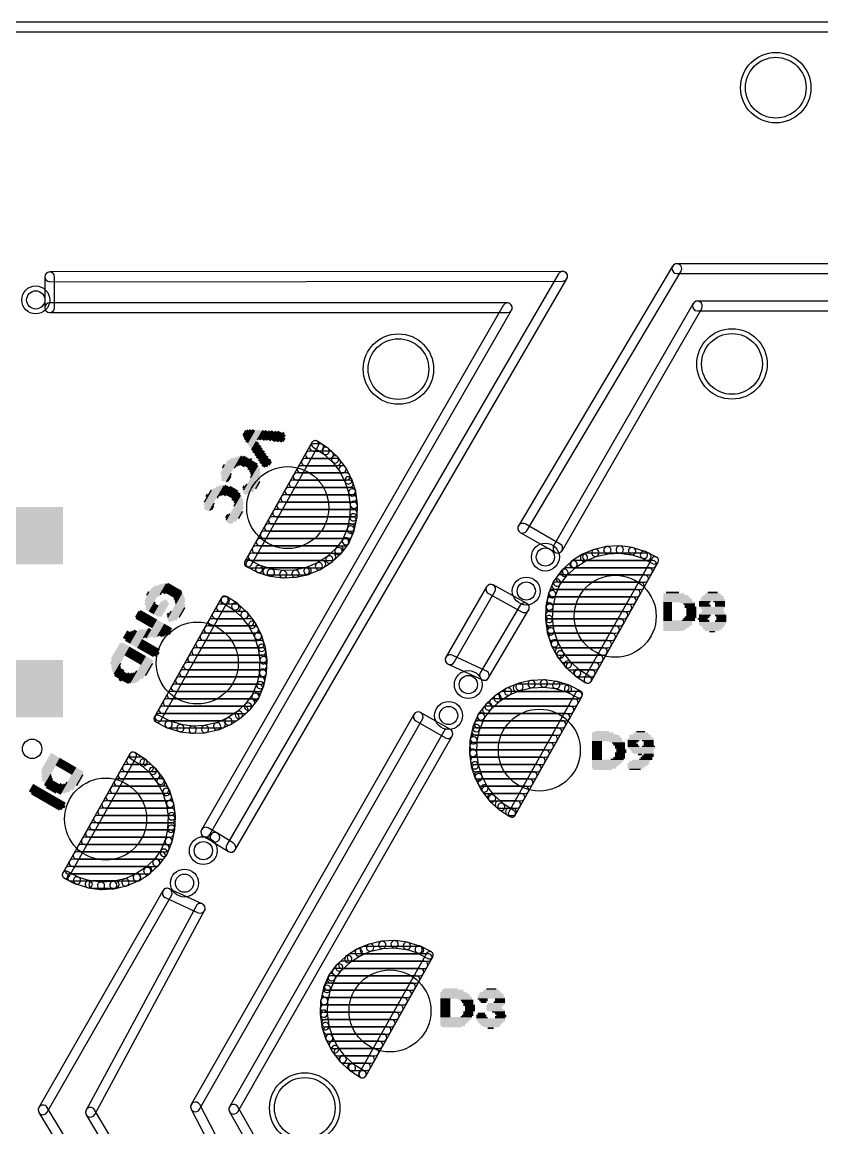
# Model space of a CAD drawing. Extents: x 0.02 to 3.96, y 0.03 to 4.16.
# Drawn here: x 1.054 to 1.713, y 3.25 to 4.16 of the extents above; entities that cross this region are included whole.
import ezdxf

# ---------------------------------------------------------------- set-up
doc = ezdxf.new("R2010")
doc.units = 0
for name, color, linetype in [('17', 82, 'CONTINUOUS'), ('20', 253, 'CONTINUOUS'), ('21', 253, 'CONTINUOUS'), ('29', 253, 'CONTINUOUS')]:
    doc.layers.add(name, color=color, linetype=linetype)

# ---------------------------------------------------------------- blocks, each defined once
blk = doc.blocks.new('RECT')
blk.add_solid([(-0.5, -0.5), (0.5, -0.5), (-0.5, 0.5), (0.5, 0.5)])
blk = doc.blocks.new('ROUNDP')
blk.add_circle((0, 0), 0.5)

msp = doc.modelspace()

# ---------------------------------------------------------------- linework, layer by layer
at = {"layer": '20'}
for points in [[(0.5375, 4.15225), (3.44375, 4.15225, 1), (3.44375, 4.16025), (0.5375, 4.16025, 1)], [(1.469939, 3.741457), (1.596939, 3.955207, 1), (1.590061, 3.959293), (1.463061, 3.745543, 1)], [(1.5935, 3.95325), (1.73575, 3.95325, 1), (1.73575, 3.96125), (1.5935, 3.96125, 1)], [(1.077005, 3.9465), (1.499505, 3.947, 1), (1.499495, 3.955), (1.076995, 3.9545, 1)], [(1.081, 3.925), (1.081, 3.9505, 1), (1.073, 3.9505), (1.073, 3.925, 1)], [(1.496041, 3.95301), (1.222791, 3.48276, 1), (1.229709, 3.47874), (1.502959, 3.94899, 1)], [(1.454, 3.929), (1.077, 3.929, 1), (1.077, 3.921), (1.454, 3.921, 1)], [(1.208967, 3.491255), (1.457467, 3.923005, 1), (1.450533, 3.926995), (1.202033, 3.495245, 1)], [(1.607035, 3.928498), (1.492035, 3.728998, 1), (1.498965, 3.725002), (1.613965, 3.924502, 1)], [(1.6105, 3.9225), (2.375, 3.9225, 1), (2.375, 3.9305), (1.6105, 3.9305, 1)], [(1.497478, 3.730477), (1.468478, 3.746977, 1), (1.464522, 3.740023), (1.493522, 3.723523, 1)], [(1.436786, 3.695251), (1.403286, 3.637251, 1), (1.410214, 3.633249), (1.443714, 3.691249, 1)], [(1.469926, 3.681506), (1.442176, 3.696756, 1), (1.438324, 3.689744), (1.466074, 3.674494, 1)], [(1.438442, 3.620212), (1.471442, 3.675962, 1), (1.464558, 3.680038), (1.431558, 3.624288, 1)], [(1.405078, 3.631616), (1.433328, 3.618616, 1), (1.436672, 3.625884), (1.408422, 3.638884, 1)], [(1.377027, 3.590234), (1.193527, 3.268984, 1), (1.200473, 3.265016), (1.383973, 3.586266, 1)], [(1.406985, 3.577723), (1.382485, 3.591723, 1), (1.378515, 3.584777), (1.403015, 3.570777, 1)], [(1.231974, 3.263017), (1.408474, 3.572267, 1), (1.401526, 3.576233), (1.225026, 3.266983, 1)], [(1.214972, 3.49248), (1.207472, 3.49673, 1), (1.203528, 3.48977), (1.211028, 3.48552, 1)], [(1.228364, 3.484146), (1.215114, 3.492396, 1), (1.210886, 3.485604), (1.224136, 3.477354, 1)], [(1.170279, 3.444988), (1.068029, 3.266488, 1), (1.074971, 3.262512), (1.177221, 3.441012, 1)], [(1.172082, 3.439364), (1.199332, 3.426864, 1), (1.202668, 3.434136), (1.175418, 3.446636, 1)], [(1.114022, 3.260603), (1.204522, 3.428603, 1), (1.197478, 3.432397), (1.106978, 3.264397, 1)], [(1.193448, 3.26516), (1.250948, 3.15416, 1), (1.258052, 3.15784), (1.200552, 3.26884, 1)], [(1.284479, 3.174474), (1.231979, 3.266974, 1), (1.225021, 3.263026), (1.277521, 3.170526, 1)], [(1.068074, 3.262435), (1.173574, 3.087435, 1), (1.180426, 3.091565), (1.074926, 3.266565, 1)], [(1.20794, 3.10604), (1.11394, 3.26454, 1), (1.10706, 3.26046), (1.20106, 3.10196, 1)]]:
    msp.add_lwpolyline(points, format="xyb", close=True, dxfattribs=at)
for centre, radius in [((1.675, 4.10625), 0.025), ((1.0655, 3.9315), 0.0075), ((1.3642, 3.87451), 0.025), ((1.63893, 3.878752), 0.025), ((1.48525, 3.71975), 0.0075), ((1.4695, 3.69175), 0.0075), ((1.42175, 3.61475), 0.0075), ((1.4055, 3.58925), 0.0075), ((1.2035, 3.478), 0.0075), ((1.188, 3.45125), 0.0075), ((1.28706, 3.266093), 0.025)]:
    msp.add_circle(centre, radius, dxfattribs=at)
at = {"layer": '21'}
msp.add_circle((1.06251, 3.56183), 0.008, dxfattribs=at)
at = {"layer": '29'}
for points in [[(1.292938, 3.814134), (1.237703, 3.716063, 1), (1.242931, 3.713119), (1.298166, 3.81119, 1)], [(1.305885, 3.80967), (1.297157, 3.815197, 1), (1.293948, 3.810127), (1.302676, 3.804601, 1)], [(1.290674, 3.801), (1.307722, 3.801, 1), (1.307722, 3.807), (1.290674, 3.807, 1)], [(1.294053, 3.807), (1.299757, 3.807, 1), (1.299757, 3.813), (1.294053, 3.813, 1)], [(1.313937, 3.802395), (1.306301, 3.809353, 1), (1.30226, 3.804918), (1.309895, 3.797961, 1)], [(1.287295, 3.795), (1.313597, 3.795, 1), (1.313597, 3.801), (1.287295, 3.801, 1)], [(1.320603, 3.793833), (1.314291, 3.802011, 1), (1.309541, 3.798345), (1.315853, 3.790167, 1)], [(1.280536, 3.783), (1.321372, 3.783, 1), (1.321372, 3.789), (1.280536, 3.789, 1)], [(1.283915, 3.789), (1.318228, 3.789, 1), (1.318228, 3.795), (1.283915, 3.795, 1)], [(1.32568, 3.784243), (1.320885, 3.793393, 1), (1.315571, 3.790607), (1.320366, 3.781457, 1)], [(1.277156, 3.777), (1.323931, 3.777, 1), (1.323931, 3.783), (1.277156, 3.783, 1)], [(1.329016, 3.773917), (1.325882, 3.78376, 1), (1.320165, 3.78194), (1.323298, 3.772096, 1)], [(1.270398, 3.765), (1.32683, 3.765, 1), (1.32683, 3.771), (1.270398, 3.771, 1)], [(1.273777, 3.771), (1.325841, 3.771, 1), (1.325841, 3.777), (1.273777, 3.777, 1)], [(1.330507, 3.763168), (1.32913, 3.773406, 1), (1.323184, 3.772607), (1.324561, 3.762368, 1)], [(1.267019, 3.759), (1.327502, 3.759, 1), (1.327502, 3.765), (1.267019, 3.765, 1)], [(1.33011, 3.752324), (1.330531, 3.762646, 1), (1.324536, 3.762891), (1.324115, 3.752569, 1)], [(1.26026, 3.747), (1.326577, 3.747, 1), (1.326577, 3.753), (1.26026, 3.753, 1)], [(1.263639, 3.753), (1.327257, 3.753, 1), (1.327257, 3.759), (1.263639, 3.759, 1)], [(1.327835, 3.741714), (1.330043, 3.751805, 1), (1.324182, 3.753088), (1.321974, 3.742996, 1)], [(1.256881, 3.741), (1.325264, 3.741, 1), (1.325264, 3.747), (1.256881, 3.747, 1)], [(1.323753, 3.73166), (1.327679, 3.741215, 1), (1.32213, 3.743495), (1.318203, 3.73394, 1)], [(1.250122, 3.729), (1.320369, 3.729, 1), (1.320369, 3.735), (1.250122, 3.735, 1)], [(1.253501, 3.735), (1.323115, 3.735, 1), (1.323115, 3.741), (1.253501, 3.741, 1)], [(1.317191, 3.722873), (1.323365, 3.730983, 1), (1.318591, 3.734617), (1.312417, 3.726507, 1)], [(1.246743, 3.723), (1.315801, 3.723, 1), (1.315801, 3.729), (1.246743, 3.729, 1)], [(1.309352, 3.715571), (1.31684, 3.722486, 1), (1.312769, 3.726894), (1.305281, 3.719979, 1)], [(1.525251, 3.725938), (1.51585, 3.722001, 1), (1.518167, 3.716467), (1.527568, 3.720403, 1)], [(1.535691, 3.728341), (1.525749, 3.726097, 1), (1.52707, 3.720244), (1.537012, 3.722489, 1)], [(1.54639, 3.728895), (1.536209, 3.728412, 1), (1.536494, 3.722418), (1.546675, 3.722902, 1)], [(1.557022, 3.727583), (1.546912, 3.728875, 1), (1.546152, 3.722923), (1.556262, 3.721632, 1)], [(1.567266, 3.724445), (1.557533, 3.727472, 1), (1.555751, 3.721743), (1.565483, 3.718716, 1)], [(1.576808, 3.719575), (1.567749, 3.724247, 1), (1.565, 3.718914), (1.574058, 3.714243, 1)], [(1.238942, 3.711925), (1.248, 3.707253, 1), (1.25075, 3.712586), (1.241692, 3.717257, 1)], [(1.241463, 3.711), (1.301441, 3.711, 1), (1.301441, 3.717), (1.241463, 3.717, 1)], [(1.243363, 3.717), (1.309726, 3.717, 1), (1.309726, 3.723), (1.243363, 3.723, 1)], [(1.290499, 3.705562), (1.2999, 3.709499, 1), (1.297583, 3.715033), (1.288182, 3.711096, 1)], [(1.300363, 3.709742), (1.308938, 3.715251, 1), (1.305695, 3.720299), (1.29712, 3.71479, 1)], [(1.506398, 3.715929), (1.49891, 3.709014, 1), (1.502981, 3.704606), (1.510469, 3.711521, 1)], [(1.515387, 3.721758), (1.506812, 3.716248, 1), (1.510055, 3.711201), (1.51863, 3.71671, 1)], [(1.508862, 3.711), (1.573795, 3.711, 1), (1.573795, 3.717), (1.508862, 3.717, 1)], [(1.518838, 3.717), (1.569439, 3.717, 1), (1.569439, 3.723), (1.518838, 3.723, 1)], [(1.522811, 3.617366), (1.578047, 3.715437, 1), (1.572819, 3.718381), (1.517584, 3.62031, 1)], [(1.248484, 3.707055), (1.258217, 3.704028, 1), (1.259999, 3.709757), (1.250266, 3.712784, 1)], [(1.255547, 3.705), (1.287882, 3.705, 1), (1.287882, 3.711), (1.255547, 3.711, 1)], [(1.258728, 3.703917), (1.268838, 3.702625, 1), (1.269598, 3.708577), (1.259488, 3.709868, 1)], [(1.26936, 3.702604), (1.279541, 3.703088, 1), (1.279256, 3.709082), (1.269075, 3.708598, 1)], [(1.280059, 3.703159), (1.290001, 3.705403, 1), (1.28868, 3.711256), (1.278738, 3.709011, 1)], [(1.498558, 3.708627), (1.492385, 3.700517, 1), (1.497159, 3.696883), (1.503333, 3.704993, 1)], [(1.502234, 3.705), (1.570415, 3.705, 1), (1.570415, 3.711), (1.502234, 3.711, 1)], [(1.491997, 3.69984), (1.488071, 3.690285, 1), (1.49362, 3.688005), (1.497547, 3.69756, 1)], [(1.493663, 3.693), (1.563657, 3.693, 1), (1.563657, 3.699), (1.493663, 3.699, 1)], [(1.497284, 3.699), (1.567036, 3.699, 1), (1.567036, 3.705), (1.497284, 3.705, 1)], [(1.487915, 3.689786), (1.485707, 3.679694, 1), (1.491568, 3.678412), (1.493776, 3.688504, 1)], [(1.491197, 3.687), (1.560277, 3.687, 1), (1.560277, 3.693), (1.491197, 3.693, 1)], [(1.218438, 3.686134), (1.163203, 3.588063, 1), (1.168431, 3.585119), (1.223666, 3.68319, 1)], [(1.2173, 3.675), (1.231027, 3.675, 1), (1.231027, 3.681), (1.2173, 3.681, 1)], [(1.22068, 3.681), (1.222098, 3.681, 1), (1.222098, 3.687), (1.22068, 3.687, 1)], [(1.231385, 3.68167), (1.222657, 3.687197, 1), (1.219448, 3.682127), (1.228176, 3.676601, 1)], [(1.239437, 3.674395), (1.231801, 3.681353, 1), (1.22776, 3.676918), (1.235395, 3.669961, 1)], [(1.48564, 3.679176), (1.485218, 3.668854, 1), (1.491213, 3.668609), (1.491635, 3.678931, 1)], [(1.488595, 3.675), (1.553519, 3.675, 1), (1.553519, 3.681), (1.488595, 3.681, 1)], [(1.48972, 3.681), (1.556898, 3.681, 1), (1.556898, 3.687), (1.48972, 3.687, 1)], [(1.213921, 3.669), (1.237554, 3.669, 1), (1.237554, 3.675), (1.213921, 3.675, 1)], [(1.246103, 3.665833), (1.239791, 3.674011, 1), (1.235041, 3.670345), (1.241353, 3.662167, 1)], [(1.485243, 3.668332), (1.48662, 3.658094, 1), (1.492566, 3.658893), (1.491189, 3.669131, 1)], [(1.48835, 3.669), (1.55014, 3.669, 1), (1.55014, 3.675), (1.48835, 3.675, 1)], [(1.207162, 3.657), (1.245824, 3.657, 1), (1.245824, 3.663), (1.207162, 3.663, 1)], [(1.210542, 3.663), (1.242184, 3.663, 1), (1.242184, 3.669), (1.210542, 3.669, 1)], [(1.25118, 3.656243), (1.246385, 3.665393, 1), (1.241071, 3.662607), (1.245866, 3.653457, 1)], [(1.488583, 3.663), (1.54676, 3.663, 1), (1.54676, 3.669), (1.488583, 3.669, 1)], [(1.48939, 3.657), (1.543381, 3.657, 1), (1.543381, 3.663), (1.48939, 3.663, 1)], [(1.486734, 3.657583), (1.489868, 3.64774, 1), (1.495585, 3.64956), (1.492451, 3.659403, 1)], [(1.203783, 3.651), (1.248794, 3.651, 1), (1.248794, 3.657), (1.203783, 3.657, 1)], [(1.254516, 3.645917), (1.251382, 3.65576, 1), (1.245665, 3.65394), (1.248798, 3.644096, 1)], [(1.491023, 3.651), (1.540001, 3.651, 1), (1.540001, 3.657), (1.491023, 3.657, 1)], [(1.490069, 3.647257), (1.494865, 3.638107, 1), (1.500179, 3.640893), (1.495384, 3.650042, 1)], [(1.197024, 3.639), (1.252062, 3.639, 1), (1.252062, 3.645), (1.197024, 3.645, 1)], [(1.200404, 3.645), (1.250704, 3.645, 1), (1.250704, 3.651), (1.200404, 3.651, 1)], [(1.256007, 3.635168), (1.25463, 3.645406, 1), (1.248684, 3.644607), (1.250061, 3.634368, 1)], [(1.493067, 3.645), (1.536622, 3.645, 1), (1.536622, 3.651), (1.493067, 3.651, 1)], [(1.496212, 3.639), (1.533243, 3.639, 1), (1.533243, 3.645), (1.496212, 3.645, 1)], [(1.495147, 3.637667), (1.501459, 3.629489, 1), (1.506209, 3.633155), (1.499897, 3.641333, 1)], [(1.193645, 3.633), (1.252868, 3.633, 1), (1.252868, 3.639), (1.193645, 3.639, 1)], [(1.25561, 3.624324), (1.256031, 3.634646, 1), (1.250036, 3.634891), (1.249615, 3.624569, 1)], [(1.500223, 3.633), (1.529863, 3.633, 1), (1.529863, 3.639), (1.500223, 3.639, 1)], [(1.501813, 3.629104), (1.509449, 3.622147, 1), (1.51349, 3.626582), (1.505854, 3.633539, 1)], [(1.186886, 3.621), (1.252514, 3.621, 1), (1.252514, 3.627), (1.186886, 3.627, 1)], [(1.190266, 3.627), (1.252839, 3.627, 1), (1.252839, 3.633), (1.190266, 3.633, 1)], [(1.253335, 3.613714), (1.255543, 3.623805, 1), (1.249682, 3.625088), (1.247474, 3.614996, 1)], [(1.505284, 3.627), (1.526484, 3.627, 1), (1.526484, 3.633), (1.505284, 3.633, 1)], [(1.509865, 3.621829), (1.518593, 3.616303, 1), (1.521802, 3.621373), (1.513074, 3.626899, 1)], [(1.512044, 3.621), (1.523105, 3.621, 1), (1.523105, 3.627), (1.512044, 3.627, 1)], [(1.180128, 3.609), (1.249437, 3.609, 1), (1.249437, 3.615), (1.180128, 3.615, 1)], [(1.183507, 3.615), (1.251202, 3.615, 1), (1.251202, 3.621), (1.183507, 3.621, 1)], [(1.249253, 3.60366), (1.253179, 3.613215, 1), (1.24763, 3.615495), (1.243703, 3.60594, 1)], [(1.462751, 3.615688), (1.45335, 3.611751, 1), (1.455667, 3.606217), (1.465068, 3.610153, 1)], [(1.461711, 3.609), (1.501721, 3.609, 1), (1.501721, 3.615), (1.461711, 3.615, 1)], [(1.473191, 3.618091), (1.463249, 3.615847, 1), (1.46457, 3.609994), (1.474512, 3.612239, 1)], [(1.48389, 3.618645), (1.473709, 3.618162, 1), (1.473994, 3.612168), (1.484175, 3.612652, 1)], [(1.494522, 3.617333), (1.484412, 3.618625, 1), (1.483652, 3.612673), (1.493762, 3.611382, 1)], [(1.504766, 3.614195), (1.495033, 3.617222, 1), (1.493251, 3.611493), (1.502983, 3.608466, 1)], [(1.176748, 3.603), (1.246971, 3.603, 1), (1.246971, 3.609), (1.176748, 3.609, 1)], [(1.242691, 3.594873), (1.248865, 3.602983, 1), (1.244091, 3.606617), (1.237917, 3.598507, 1)], [(1.443898, 3.605679), (1.43641, 3.598764, 1), (1.440481, 3.594356), (1.447969, 3.601271, 1)], [(1.452887, 3.611508), (1.444312, 3.605998, 1), (1.447555, 3.600951), (1.45613, 3.60646, 1)], [(1.449864, 3.603), (1.512562, 3.603, 1), (1.512562, 3.609), (1.449864, 3.609, 1)], [(1.460311, 3.507116), (1.515547, 3.605187, 1), (1.510319, 3.608131), (1.455084, 3.51006, 1)], [(1.514308, 3.609325), (1.505249, 3.613997, 1), (1.5025, 3.608664), (1.511558, 3.603993, 1)], [(1.16999, 3.591), (1.237391, 3.591, 1), (1.237391, 3.597), (1.16999, 3.597, 1)], [(1.173369, 3.597), (1.242824, 3.597, 1), (1.242824, 3.603), (1.173369, 3.603, 1)], [(1.234852, 3.587571), (1.24234, 3.594486, 1), (1.238269, 3.598894), (1.230781, 3.591979, 1)], [(1.436058, 3.598377), (1.429885, 3.590267, 1), (1.434659, 3.586633), (1.440833, 3.594743, 1)], [(1.436497, 3.591), (1.505803, 3.591, 1), (1.505803, 3.597), (1.436497, 3.597, 1)], [(1.442171, 3.597), (1.509183, 3.597, 1), (1.509183, 3.603), (1.442171, 3.603, 1)], [(1.164442, 3.583925), (1.1735, 3.579253, 1), (1.17625, 3.584586), (1.167192, 3.589257, 1)], [(1.16661, 3.585), (1.230053, 3.585, 1), (1.230053, 3.591), (1.16661, 3.591, 1)], [(1.225863, 3.581742), (1.234438, 3.587251, 1), (1.231195, 3.592299), (1.22262, 3.58679, 1)], [(1.429497, 3.58959), (1.425571, 3.580035, 1), (1.43112, 3.577755), (1.435047, 3.58731, 1)], [(1.432087, 3.585), (1.502424, 3.585, 1), (1.502424, 3.591), (1.432087, 3.591, 1)], [(1.174719, 3.579), (1.21883, 3.579, 1), (1.21883, 3.585), (1.174719, 3.585, 1)], [(1.173984, 3.579055), (1.183717, 3.576028, 1), (1.185499, 3.581757), (1.175766, 3.584784, 1)], [(1.184228, 3.575917), (1.194338, 3.574625, 1), (1.195098, 3.580577), (1.184988, 3.581868, 1)], [(1.19486, 3.574604), (1.205041, 3.575088, 1), (1.204756, 3.581082), (1.194575, 3.580598, 1)], [(1.205559, 3.575159), (1.215501, 3.577403, 1), (1.21418, 3.583256), (1.204238, 3.581011, 1)], [(1.215999, 3.577562), (1.2254, 3.581499, 1), (1.223083, 3.587033), (1.213682, 3.583096, 1)], [(1.425415, 3.579536), (1.423207, 3.569444, 1), (1.429068, 3.568162), (1.431276, 3.578254, 1)], [(1.427712, 3.573), (1.495665, 3.573, 1), (1.495665, 3.579), (1.427712, 3.579, 1)], [(1.429622, 3.579), (1.499045, 3.579, 1), (1.499045, 3.585), (1.429622, 3.585, 1)], [(1.42314, 3.568926), (1.422718, 3.558604, 1), (1.428713, 3.558359), (1.429135, 3.568681, 1)], [(1.4264, 3.567), (1.492286, 3.567, 1), (1.492286, 3.573), (1.4264, 3.573, 1)], [(1.422743, 3.558082), (1.42412, 3.547844, 1), (1.430066, 3.548643), (1.428689, 3.558881, 1)], [(1.425781, 3.555), (1.485527, 3.555, 1), (1.485527, 3.561), (1.425781, 3.561, 1)], [(1.425941, 3.561), (1.488907, 3.561, 1), (1.488907, 3.567), (1.425941, 3.567, 1)], [(1.142938, 3.557634), (1.087703, 3.459563, 1), (1.092931, 3.456619), (1.148166, 3.55469, 1)], [(1.143208, 3.549), (1.152126, 3.549, 1), (1.152126, 3.555), (1.143208, 3.555, 1)], [(1.155885, 3.55317), (1.147157, 3.558697, 1), (1.143948, 3.553627), (1.152676, 3.548101, 1)], [(1.163937, 3.545895), (1.156301, 3.552853, 1), (1.15226, 3.548418), (1.159895, 3.541461, 1)], [(1.426587, 3.549), (1.482148, 3.549, 1), (1.482148, 3.555), (1.426587, 3.555, 1)], [(1.424234, 3.547333), (1.427368, 3.53749, 1), (1.433085, 3.53931), (1.429951, 3.549153, 1)], [(1.13645, 3.537), (1.164755, 3.537, 1), (1.164755, 3.543), (1.13645, 3.543, 1)], [(1.139829, 3.543), (1.159368, 3.543, 1), (1.159368, 3.549), (1.139829, 3.549, 1)], [(1.170603, 3.537333), (1.164291, 3.545511, 1), (1.159541, 3.541845), (1.165853, 3.533667, 1)], [(1.427807, 3.543), (1.478769, 3.543, 1), (1.478769, 3.549), (1.427807, 3.549, 1)], [(1.429717, 3.537), (1.475389, 3.537, 1), (1.475389, 3.543), (1.429717, 3.543, 1)], [(1.13307, 3.531), (1.169014, 3.531, 1), (1.169014, 3.537), (1.13307, 3.537, 1)], [(1.17568, 3.527743), (1.170885, 3.536893, 1), (1.165571, 3.534107), (1.170366, 3.524957, 1)], [(1.427569, 3.537007), (1.432365, 3.527857, 1), (1.437679, 3.530643), (1.432884, 3.539792, 1)], [(1.432532, 3.531), (1.47201, 3.531, 1), (1.47201, 3.537), (1.432532, 3.537, 1)], [(1.126312, 3.519), (1.174408, 3.519, 1), (1.174408, 3.525), (1.126312, 3.525, 1)], [(1.129691, 3.525), (1.172159, 3.525, 1), (1.172159, 3.531), (1.129691, 3.531, 1)], [(1.179016, 3.517417), (1.175882, 3.52726, 1), (1.170165, 3.52544), (1.173298, 3.515596, 1)], [(1.432647, 3.527417), (1.438959, 3.519239, 1), (1.443709, 3.522905), (1.437397, 3.531083, 1)], [(1.435987, 3.525), (1.468631, 3.525, 1), (1.468631, 3.531), (1.435987, 3.531, 1)], [(1.440617, 3.519), (1.465251, 3.519, 1), (1.465251, 3.525), (1.440617, 3.525, 1)], [(1.439313, 3.518854), (1.446949, 3.511897, 1), (1.45099, 3.516332), (1.443354, 3.523289, 1)], [(1.122932, 3.513), (1.176225, 3.513, 1), (1.176225, 3.519), (1.122932, 3.519, 1)], [(1.180507, 3.506668), (1.17913, 3.516906, 1), (1.173184, 3.516107), (1.174561, 3.505868, 1)], [(1.4469, 3.513), (1.461872, 3.513, 1), (1.461872, 3.519), (1.4469, 3.519, 1)], [(1.447365, 3.511579), (1.456093, 3.506053, 1), (1.459302, 3.511123), (1.450574, 3.516649, 1)], [(1.116174, 3.501), (1.177441, 3.501, 1), (1.177441, 3.507), (1.116174, 3.507, 1)], [(1.119553, 3.507), (1.177032, 3.507, 1), (1.177032, 3.513), (1.119553, 3.513, 1)], [(1.18011, 3.495824), (1.180531, 3.506146, 1), (1.174536, 3.506391), (1.174115, 3.496069, 1)], [(1.455467, 3.507), (1.458493, 3.507, 1), (1.458493, 3.513), (1.455467, 3.513, 1)], [(1.112794, 3.495), (1.177196, 3.495, 1), (1.177196, 3.501), (1.112794, 3.501, 1)], [(1.177835, 3.485214), (1.180043, 3.495305, 1), (1.174182, 3.496588), (1.171974, 3.486496, 1)], [(1.106036, 3.483), (1.174936, 3.483, 1), (1.174936, 3.489), (1.106036, 3.489, 1)], [(1.109415, 3.489), (1.176249, 3.489, 1), (1.176249, 3.495), (1.109415, 3.495, 1)], [(1.173753, 3.47516), (1.177679, 3.484715, 1), (1.17213, 3.486995), (1.168203, 3.47744, 1)], [(1.102656, 3.477), (1.172498, 3.477, 1), (1.172498, 3.483), (1.102656, 3.483, 1)], [(1.167191, 3.466373), (1.173365, 3.474483, 1), (1.168591, 3.478117), (1.162417, 3.470007, 1)], [(1.095898, 3.465), (1.164598, 3.465, 1), (1.164598, 3.471), (1.095898, 3.471, 1)], [(1.099277, 3.471), (1.169227, 3.471, 1), (1.169227, 3.477), (1.099277, 3.477, 1)], [(1.159352, 3.459071), (1.16684, 3.465986, 1), (1.162769, 3.470394), (1.155281, 3.463479, 1)], [(1.088942, 3.455425), (1.098, 3.450753, 1), (1.10075, 3.456086), (1.091692, 3.460757, 1)], [(1.092518, 3.459), (1.158101, 3.459, 1), (1.158101, 3.465), (1.092518, 3.465, 1)], [(1.150363, 3.453242), (1.158938, 3.458751, 1), (1.155695, 3.463799), (1.14712, 3.45829, 1)], [(1.094371, 3.453), (1.149106, 3.453, 1), (1.149106, 3.459), (1.094371, 3.459, 1)], [(1.098484, 3.450555), (1.108217, 3.447528, 1), (1.109999, 3.453257), (1.100266, 3.456284, 1)], [(1.108728, 3.447417), (1.118838, 3.446125, 1), (1.119598, 3.452077), (1.109488, 3.453368, 1)], [(1.112179, 3.447), (1.131237, 3.447, 1), (1.131237, 3.453), (1.112179, 3.453, 1)], [(1.11936, 3.446104), (1.129541, 3.446588, 1), (1.129256, 3.452582), (1.119075, 3.452098, 1)], [(1.130059, 3.446659), (1.140001, 3.448903, 1), (1.13868, 3.454756), (1.128738, 3.452511, 1)], [(1.140499, 3.449062), (1.1499, 3.452999, 1), (1.147583, 3.458533), (1.138182, 3.454596, 1)], [(1.329887, 3.396758), (1.321312, 3.391248, 1), (1.324555, 3.386201), (1.33313, 3.39171, 1)], [(1.339751, 3.400938), (1.33035, 3.397001, 1), (1.332667, 3.391467), (1.342068, 3.395403, 1)], [(1.335726, 3.393), (1.382, 3.393, 1), (1.382, 3.399), (1.335726, 3.399, 1)], [(1.350191, 3.403341), (1.340249, 3.401097, 1), (1.34157, 3.395244), (1.351512, 3.397489, 1)], [(1.36089, 3.403895), (1.350709, 3.403412, 1), (1.350994, 3.397418), (1.361175, 3.397902, 1)], [(1.371522, 3.402583), (1.361412, 3.403875, 1), (1.360652, 3.397923), (1.370762, 3.396632, 1)], [(1.381766, 3.399445), (1.372033, 3.402472, 1), (1.370251, 3.396743), (1.379983, 3.393716, 1)], [(1.391308, 3.394575), (1.382249, 3.399247, 1), (1.3795, 3.393914), (1.388558, 3.389243, 1)], [(1.320898, 3.390929), (1.31341, 3.384014, 1), (1.317481, 3.379606), (1.324969, 3.386521, 1)], [(1.324919, 3.387), (1.388858, 3.387, 1), (1.388858, 3.393), (1.324919, 3.393, 1)], [(1.337311, 3.292366), (1.392547, 3.390437, 1), (1.387319, 3.393381), (1.332084, 3.29531, 1)], [(1.313058, 3.383627), (1.306885, 3.375517, 1), (1.311659, 3.371883), (1.317833, 3.379993, 1)], [(1.312546, 3.375), (1.382099, 3.375, 1), (1.382099, 3.381), (1.312546, 3.381, 1)], [(1.317817, 3.381), (1.385479, 3.381, 1), (1.385479, 3.387), (1.317817, 3.387, 1)], [(1.306497, 3.37484), (1.302571, 3.365285, 1), (1.30812, 3.363005), (1.312047, 3.37256, 1)], [(1.308574, 3.369), (1.37872, 3.369, 1), (1.37872, 3.375), (1.308574, 3.375, 1)], [(1.302415, 3.364786), (1.300207, 3.354694, 1), (1.306068, 3.353412), (1.308276, 3.363504, 1)], [(1.304439, 3.357), (1.371961, 3.357, 1), (1.371961, 3.363), (1.304439, 3.363, 1)], [(1.306108, 3.363), (1.375341, 3.363, 1), (1.375341, 3.369), (1.306108, 3.369, 1)], [(1.30014, 3.354176), (1.299718, 3.343854, 1), (1.305713, 3.343609), (1.306135, 3.353931, 1)], [(1.30289, 3.345), (1.365203, 3.345, 1), (1.365203, 3.351), (1.30289, 3.351, 1)], [(1.303136, 3.351), (1.368582, 3.351, 1), (1.368582, 3.357), (1.303136, 3.357, 1)], [(1.299743, 3.343332), (1.30112, 3.333094, 1), (1.307066, 3.333893), (1.305689, 3.344131, 1)], [(1.302949, 3.339), (1.361823, 3.339, 1), (1.361823, 3.345), (1.302949, 3.345, 1)], [(1.303756, 3.333), (1.358444, 3.333, 1), (1.358444, 3.339), (1.303756, 3.339, 1)], [(1.301234, 3.332583), (1.304368, 3.32274, 1), (1.310085, 3.32456), (1.306951, 3.334403, 1)], [(1.305205, 3.327), (1.355065, 3.327, 1), (1.355065, 3.333), (1.305205, 3.333, 1)], [(1.307115, 3.321), (1.351685, 3.321, 1), (1.351685, 3.327), (1.307115, 3.327, 1)], [(1.304569, 3.322257), (1.309365, 3.313107, 1), (1.314679, 3.315893), (1.309884, 3.325042, 1)], [(1.310188, 3.315), (1.348306, 3.315, 1), (1.348306, 3.321), (1.310188, 3.321, 1)], [(1.309647, 3.312667), (1.315959, 3.304489, 1), (1.320709, 3.308155), (1.314397, 3.316333, 1)], [(1.313952, 3.309), (1.344927, 3.309, 1), (1.344927, 3.315), (1.313952, 3.315, 1)], [(1.316313, 3.304104), (1.323949, 3.297147, 1), (1.32799, 3.301582), (1.320354, 3.308539, 1)], [(1.318687, 3.303), (1.341547, 3.303, 1), (1.341547, 3.309), (1.318687, 3.309, 1)], [(1.325272, 3.297), (1.338168, 3.297, 1), (1.338168, 3.303), (1.325272, 3.303, 1)], [(1.324365, 3.296829), (1.333093, 3.291303, 1), (1.336302, 3.296373), (1.327574, 3.301899, 1)], [(1.334441, 3.291), (1.334789, 3.291, 1), (1.334789, 3.297), (1.334441, 3.297, 1)]]:
    msp.add_lwpolyline(points, format="xyb", close=True, dxfattribs=at)
for centre, radius in [((1.675, 4.10625), 0.029), ((1.0655, 3.9315), 0.0115), ((1.63893, 3.878752), 0.029), ((1.3642, 3.87451), 0.029), ((1.48525, 3.71975), 0.0115), ((1.4695, 3.69175), 0.0115), ((1.42175, 3.61475), 0.0115), ((1.4055, 3.58925), 0.0115), ((1.2035, 3.478), 0.0115), ((1.188, 3.45125), 0.0115), ((1.28706, 3.266093), 0.029)]:
    msp.add_circle(centre, radius, dxfattribs=at)

# ---------------------------------------------------------------- block references
at = {"layer": '17', "xscale": 0.0675, "yscale": 0.0675}
for p, rotation in [((1.273, 3.7605), 240), ((1.273, 3.7605), 240), ((1.54275, 3.671), 60), ((1.54275, 3.671), 60), ((1.1985, 3.6325), 240), ((1.1985, 3.6325), 240), ((1.48025, 3.56075), 60), ((1.48025, 3.56075), 60), ((1.123, 3.504), 240), ((1.123, 3.504), 240), ((1.35725, 3.346), 60), ((1.35725, 3.346), 60)]:
    msp.add_blockref('ROUNDP', p, dxfattribs=dict(at, rotation=rotation))
at = {"layer": '21', "rotation": 240}
for p, xscale, yscale in [((1.23732, 3.822088), 0.004724, 0.001181), ((1.238513, 3.821399), 0.007087, 0.001575), ((1.239706, 3.82071), 0.009449, 0.001181), ((1.240729, 3.82012), 0.009449, 0.001181), ((1.241411, 3.819726), 0.011811, 0.001181), ((1.242604, 3.819037), 0.011811, 0.001575), ((1.243798, 3.818348), 0.014173, 0.001181), ((1.24448, 3.817954), 0.014173, 0.001181), ((1.245503, 3.817364), 0.016535, 0.001181), ((1.250251, 3.820077), 0.009449, 0.001181), ((1.252547, 3.820116), 0.009449, 0.001181), ((1.246696, 3.816675), 0.016535, 0.001575), ((1.245232, 3.811383), 0.008268, 0.001181), ((1.25157, 3.819998), 0.008268, 0.001181), ((1.254035, 3.819938), 0.008268, 0.001575), ((1.255524, 3.819761), 0.009449, 0.001181), ((1.256501, 3.819878), 0.008268, 0.001181), ((1.257819, 3.819799), 0.009449, 0.001181), ((1.259308, 3.819622), 0.008268, 0.001575), ((1.260797, 3.819444), 0.009449, 0.001181), ((1.262115, 3.819365), 0.008268, 0.001181), ((1.263092, 3.819483), 0.009449, 0.001181), ((1.264285, 3.818794), 0.009449, 0.001575), ((1.265774, 3.818616), 0.008268, 0.001181), ((1.267092, 3.818537), 0.009449, 0.001181), ((1.268069, 3.818655), 0.008268, 0.001181), ((1.268967, 3.817454), 0.007087, 0.001575), ((1.269865, 3.816254), 0.003543, 0.001181), ((1.246255, 3.810792), 0.008268, 0.001181), ((1.246641, 3.809887), 0.009449, 0.001181), ((1.247539, 3.808687), 0.008268, 0.001575), ((1.248437, 3.807486), 0.009449, 0.001181), ((1.248824, 3.806581), 0.008268, 0.001181), ((1.249552, 3.805479), 0.009449, 0.001181), ((1.25045, 3.804279), 0.008268, 0.001575), ((1.251348, 3.803078), 0.009449, 0.001181), ((1.221079, 3.793959), 0.012992, 0.001181), ((1.222568, 3.793782), 0.016535, 0.001575), ((1.223466, 3.792581), 0.020079, 0.001181), ((1.224489, 3.791991), 0.022441, 0.001181), ((1.225466, 3.792109), 0.023622, 0.001181), ((1.22725, 3.792442), 0.023622, 0.001575), ((1.231987, 3.797891), 0.011811, 0.001181), ((1.233259, 3.79852), 0.009449, 0.001181), ((1.234873, 3.798952), 0.009449, 0.001181), ((1.236361, 3.798775), 0.008268, 0.001575), ((1.237555, 3.798086), 0.008268, 0.001181), ((1.238577, 3.797495), 0.008268, 0.001181), ((1.239555, 3.797613), 0.007087, 0.001181), ((1.241043, 3.797435), 0.008268, 0.001575), ((1.241941, 3.796235), 0.007087, 0.001181), ((1.242328, 3.79533), 0.008268, 0.001181), ((1.243351, 3.794739), 0.008268, 0.001181), ((1.244249, 3.793539), 0.009449, 0.001575), ((1.245147, 3.792338), 0.01063, 0.001181), ((1.252075, 3.801976), 0.008268, 0.001181), ((1.252462, 3.801071), 0.009449, 0.001181), ((1.25336, 3.799871), 0.008268, 0.001575), ((1.254258, 3.79867), 0.009449, 0.001181), ((1.254986, 3.797569), 0.008268, 0.001181), ((1.255668, 3.797175), 0.008268, 0.001181), ((1.257156, 3.796997), 0.007087, 0.001575), ((1.258645, 3.79682), 0.003543, 0.001181), ((1.220057, 3.79455), 0.003543, 0.001181), ((1.224605, 3.785105), 0.008268, 0.001181), ((1.242718, 3.784194), 0.024803, 0.001181), ((1.243321, 3.782482), 0.024803, 0.001575), ((1.244219, 3.781282), 0.023622, 0.001181), ((1.245242, 3.780691), 0.02126, 0.001181), ((1.245284, 3.790213), 0.011811, 0.001181), ((1.211883, 3.768583), 0.023622, 0.001181), ((1.213372, 3.768405), 0.024803, 0.001575), ((1.219381, 3.774483), 0.01063, 0.001181), ((1.224992, 3.7842), 0.004724, 0.001181), ((1.236584, 3.777507), 0.002362, 0.001181), ((1.237902, 3.777428), 0.005906, 0.001181), ((1.245628, 3.779786), 0.017717, 0.001181), ((1.246822, 3.779097), 0.012992, 0.001575), ((1.24831, 3.77892), 0.007087, 0.001181), ((1.208395, 3.769233), 0.016535, 0.001575), ((1.207202, 3.769922), 0.011811, 0.001181), ((1.209588, 3.768544), 0.02126, 0.001181), ((1.210906, 3.768465), 0.022441, 0.001181), ((1.206179, 3.770513), 0.002362, 0.001181), ((1.217813, 3.773342), 0.011811, 0.001181), ((1.220699, 3.774403), 0.009449, 0.001181), ((1.222188, 3.774226), 0.008268, 0.001575), ((1.223677, 3.774048), 0.009449, 0.001181), ((1.228545, 3.759645), 0.024803, 0.001181), ((1.224995, 3.773969), 0.008268, 0.001181), ((1.225677, 3.773575), 0.008268, 0.001181), ((1.22687, 3.772886), 0.008268, 0.001575), ((1.228063, 3.772197), 0.008268, 0.001181), ((1.228745, 3.771804), 0.008268, 0.001181), ((1.229473, 3.770702), 0.009449, 0.001181), ((1.230371, 3.769501), 0.008268, 0.001575), ((1.231406, 3.766176), 0.01063, 0.001181), ((1.231269, 3.768301), 0.009449, 0.001181), ((1.210727, 3.761068), 0.007087, 0.001181), ((1.211114, 3.760162), 0.003543, 0.001181), ((1.229443, 3.758445), 0.023622, 0.001575), ((1.230341, 3.757244), 0.022441, 0.001181), ((1.231068, 3.756142), 0.02126, 0.001181), ((1.23175, 3.755749), 0.018898, 0.001181), ((1.232944, 3.75506), 0.014173, 0.001575), ((1.222706, 3.753469), 0.003543, 0.001181), ((1.223729, 3.752879), 0.005906, 0.001181), ((1.234137, 3.754371), 0.007087, 0.001181), ((1.162137, 3.687222), 0.022441, 0.001181), ((1.162819, 3.686829), 0.024803, 0.001181), ((1.164307, 3.686651), 0.025984, 0.001575), ((1.169339, 3.692611), 0.012992, 0.001181), ((1.170612, 3.69324), 0.01063, 0.001181), ((1.17252, 3.694184), 0.009449, 0.001181), ((1.173714, 3.693495), 0.009449, 0.001575), ((1.175202, 3.693317), 0.008268, 0.001181), ((1.15992, 3.688502), 0.017717, 0.001575), ((1.158727, 3.689191), 0.012992, 0.001181), ((1.161114, 3.687813), 0.020079, 0.001181), ((1.157704, 3.689781), 0.003543, 0.001181), ((1.176225, 3.692727), 0.008268, 0.001181), ((1.18007, 3.678914), 0.023622, 0.001181), ((1.180968, 3.677714), 0.024803, 0.001575), ((1.176907, 3.692333), 0.008268, 0.001181), ((1.1781, 3.691644), 0.008268, 0.001575), ((1.179294, 3.690955), 0.008268, 0.001181), ((1.179976, 3.690561), 0.008268, 0.001181), ((1.180998, 3.689971), 0.008268, 0.001181), ((1.181897, 3.68877), 0.009449, 0.001575), ((1.182795, 3.68757), 0.01063, 0.001181), ((1.183227, 3.685957), 0.01063, 0.001181), ((1.161367, 3.678802), 0.009449, 0.001181), ((1.161753, 3.677897), 0.008268, 0.001181), ((1.162776, 3.677306), 0.008268, 0.001181), ((1.163969, 3.676617), 0.008268, 0.001575), ((1.166344, 3.677974), 0.012992, 0.001181), ((1.167662, 3.677895), 0.014173, 0.001181), ((1.168639, 3.678013), 0.015354, 0.001181), ((1.169833, 3.677324), 0.015354, 0.001575), ((1.171026, 3.676635), 0.012992, 0.001181), ((1.171708, 3.676241), 0.012992, 0.001181), ((1.181866, 3.676513), 0.023622, 0.001181), ((1.182889, 3.675923), 0.02126, 0.001181), ((1.183571, 3.675529), 0.018898, 0.001181), ((1.184469, 3.674329), 0.015354, 0.001575), ((1.149278, 3.672825), 0.005906, 0.001181), ((1.150472, 3.672136), 0.008268, 0.001575), ((1.151665, 3.671447), 0.008268, 0.001181), ((1.152688, 3.670857), 0.008268, 0.001181), ((1.15337, 3.670463), 0.008268, 0.001181), ((1.154563, 3.669774), 0.008268, 0.001575), ((1.155756, 3.669085), 0.008268, 0.001181), ((1.156438, 3.668691), 0.008268, 0.001181), ((1.157461, 3.668101), 0.008268, 0.001181), ((1.158655, 3.667412), 0.008268, 0.001575), ((1.159848, 3.666723), 0.008268, 0.001181), ((1.160871, 3.666132), 0.008268, 0.001181), ((1.161553, 3.665739), 0.008268, 0.001181), ((1.174232, 3.672738), 0.002362, 0.001181), ((1.17555, 3.672659), 0.005906, 0.001181), ((1.185958, 3.674151), 0.009449, 0.001181), ((1.149194, 3.653781), 0.015354, 0.001181), ((1.153194, 3.652835), 0.017717, 0.001181), ((1.156533, 3.657044), 0.009449, 0.001181), ((1.158022, 3.656867), 0.008268, 0.001575), ((1.161577, 3.660269), 0.017717, 0.001181), ((1.162554, 3.660387), 0.016535, 0.001181), ((1.163872, 3.660308), 0.015354, 0.001181), ((1.162746, 3.66505), 0.008268, 0.001575), ((1.165361, 3.66013), 0.014173, 0.001575), ((1.166554, 3.659441), 0.014173, 0.001181), ((1.167873, 3.659362), 0.012992, 0.001181), ((1.16885, 3.65948), 0.011811, 0.001181), ((1.170338, 3.659302), 0.01063, 0.001575), ((1.171532, 3.658613), 0.01063, 0.001181), ((1.17285, 3.658534), 0.009449, 0.001181), ((1.173827, 3.658652), 0.008268, 0.001181), ((1.175316, 3.658474), 0.007087, 0.001575), ((1.139534, 3.655948), 0.007087, 0.001181), ((1.140727, 3.655259), 0.007087, 0.001575), ((1.141921, 3.65457), 0.009449, 0.001181), ((1.143239, 3.654491), 0.01063, 0.001181), ((1.144216, 3.654609), 0.011811, 0.001181), ((1.14541, 3.65392), 0.011811, 0.001575), ((1.146898, 3.653742), 0.012992, 0.001181), ((1.147875, 3.65386), 0.014173, 0.001181), ((1.150387, 3.653092), 0.015354, 0.001575), ((1.151875, 3.652914), 0.016535, 0.001181), ((1.151513, 3.64835), 0.008268, 0.001181), ((1.152707, 3.647661), 0.008268, 0.001575), ((1.176214, 3.657274), 0.003543, 0.001181), ((1.132164, 3.640427), 0.020079, 0.001575), ((1.131562, 3.642139), 0.015354, 0.001181), ((1.133063, 3.639227), 0.02126, 0.001181), ((1.13379, 3.638125), 0.022441, 0.001181), ((1.134177, 3.63722), 0.023622, 0.001181), ((1.135075, 3.636019), 0.024803, 0.001575), ((1.135973, 3.634819), 0.025984, 0.001181), ((1.141084, 3.642097), 0.008268, 0.001181), ((1.142107, 3.641506), 0.008268, 0.001181), ((1.1433, 3.640817), 0.008268, 0.001575), ((1.144494, 3.640128), 0.008268, 0.001181), ((1.145516, 3.639538), 0.008268, 0.001181), ((1.146198, 3.639144), 0.008268, 0.001181), ((1.147392, 3.638455), 0.008268, 0.001575), ((1.1539, 3.646972), 0.008268, 0.001181), ((1.154582, 3.646578), 0.008268, 0.001181), ((1.155605, 3.645988), 0.008268, 0.001181), ((1.156798, 3.645299), 0.008268, 0.001575), ((1.157991, 3.64461), 0.008268, 0.001181), ((1.159014, 3.644019), 0.008268, 0.001181), ((1.159696, 3.643625), 0.008268, 0.001181), ((1.16089, 3.642936), 0.008268, 0.001575), ((1.162083, 3.642247), 0.008268, 0.001181), ((1.163106, 3.641657), 0.008268, 0.001181), ((1.163788, 3.641263), 0.008268, 0.001181), ((1.165276, 3.641086), 0.007087, 0.001575), ((1.150247, 3.62726), 0.024803, 0.001181), ((1.151441, 3.626571), 0.024803, 0.001575), ((1.148585, 3.637766), 0.008268, 0.001181), ((1.152929, 3.626393), 0.023622, 0.001181), ((1.149267, 3.637372), 0.008268, 0.001181), ((1.15029, 3.636782), 0.008268, 0.001181), ((1.154248, 3.626314), 0.022441, 0.001181), ((1.151483, 3.636093), 0.008268, 0.001575), ((1.15552, 3.626943), 0.020079, 0.001181), ((1.152676, 3.635404), 0.008268, 0.001181), ((1.153699, 3.634813), 0.008268, 0.001181), ((1.157304, 3.627277), 0.017717, 0.001575), ((1.16647, 3.640397), 0.002362, 0.001181), ((1.132816, 3.627777), 0.01063, 0.001181), ((1.132953, 3.625652), 0.009449, 0.001181), ((1.133851, 3.624451), 0.008268, 0.001575), ((1.135045, 3.623762), 0.008268, 0.001181), ((1.136068, 3.623172), 0.008268, 0.001181), ((1.136159, 3.621755), 0.008268, 0.001181), ((1.137352, 3.621066), 0.008268, 0.001575), ((1.138841, 3.620889), 0.007087, 0.001181), ((1.139818, 3.621007), 0.008268, 0.001181), ((1.140841, 3.620416), 0.008268, 0.001181), ((1.14233, 3.620238), 0.009449, 0.001575), ((1.143818, 3.620061), 0.01063, 0.001181), ((1.145727, 3.621005), 0.011811, 0.001181), ((1.158792, 3.627099), 0.011811, 0.001181), ((1.075078, 3.549355), 0.018898, 0.001575), ((1.074475, 3.551067), 0.016535, 0.001181), ((1.075681, 3.547643), 0.02126, 0.001181), ((1.076408, 3.546541), 0.022441, 0.001181), ((1.076795, 3.545636), 0.023622, 0.001181), ((1.077988, 3.544947), 0.023622, 0.001575), ((1.078886, 3.543747), 0.024803, 0.001181), ((1.083997, 3.551024), 0.007087, 0.001181), ((1.08502, 3.550434), 0.007087, 0.001181), ((1.086214, 3.549745), 0.007087, 0.001575), ((1.087407, 3.549056), 0.007087, 0.001181), ((1.08843, 3.548465), 0.007087, 0.001181), ((1.089112, 3.548072), 0.007087, 0.001181), ((1.092866, 3.535676), 0.024803, 0.001181), ((1.094354, 3.535498), 0.023622, 0.001575), ((1.090305, 3.547383), 0.007087, 0.001575), ((1.091498, 3.546694), 0.007087, 0.001181), ((1.095843, 3.535321), 0.022441, 0.001181), ((1.09218, 3.5463), 0.007087, 0.001181), ((1.093203, 3.545709), 0.007087, 0.001181), ((1.097161, 3.535242), 0.02126, 0.001181), ((1.094397, 3.54502), 0.007087, 0.001575), ((1.098138, 3.535359), 0.020079, 0.001181), ((1.09559, 3.544331), 0.007087, 0.001181), ((1.096613, 3.543741), 0.007087, 0.001181), ((1.099922, 3.535693), 0.017717, 0.001575), ((1.075434, 3.536193), 0.01063, 0.001181), ((1.076162, 3.535091), 0.009449, 0.001181), ((1.076765, 3.533379), 0.009449, 0.001575), ((1.077663, 3.532179), 0.008268, 0.001181), ((1.078686, 3.531588), 0.008268, 0.001181), ((1.079368, 3.531194), 0.008268, 0.001181), ((1.080561, 3.530505), 0.008268, 0.001575), ((1.081754, 3.529816), 0.008268, 0.001181), ((1.082436, 3.529423), 0.008268, 0.001181), ((1.083754, 3.529344), 0.009449, 0.001181), ((1.085243, 3.529166), 0.008268, 0.001575), ((1.086732, 3.528988), 0.009449, 0.001181), ((1.088345, 3.529421), 0.011811, 0.001181), ((1.101706, 3.536027), 0.01063, 0.001181), ((1.062074, 3.529587), 0.007087, 0.001181), ((1.063267, 3.528898), 0.007087, 0.001575), ((1.064165, 3.527697), 0.008268, 0.001181), ((1.065188, 3.527107), 0.008268, 0.001181), ((1.06587, 3.526713), 0.008268, 0.001181), ((1.067063, 3.526024), 0.008268, 0.001575), ((1.068256, 3.525335), 0.008268, 0.001181), ((1.068938, 3.524941), 0.008268, 0.001181), ((1.069961, 3.524351), 0.008268, 0.001181), ((1.071155, 3.523662), 0.008268, 0.001575), ((1.072348, 3.522973), 0.008268, 0.001181), ((1.073371, 3.522382), 0.008268, 0.001181), ((1.074053, 3.521989), 0.008268, 0.001181), ((1.075246, 3.5213), 0.008268, 0.001575), ((1.076439, 3.520611), 0.008268, 0.001181), ((1.077121, 3.520217), 0.008268, 0.001181), ((1.078144, 3.519626), 0.008268, 0.001181), ((1.079337, 3.518937), 0.008268, 0.001575), ((1.080531, 3.518248), 0.008268, 0.001181), ((1.081554, 3.517658), 0.008268, 0.001181), ((1.082236, 3.517264), 0.008268, 0.001181), ((1.083429, 3.516575), 0.008268, 0.001575), ((1.084622, 3.515886), 0.008268, 0.001181), ((1.085645, 3.515296), 0.008268, 0.001181), ((1.086327, 3.514902), 0.008268, 0.001181), ((1.087816, 3.514724), 0.007087, 0.001575), ((1.089009, 3.514035), 0.002362, 0.001181)]:
    msp.add_blockref('RECT', p, dxfattribs=dict(at, xscale=xscale, yscale=yscale))
at = {"layer": '21'}
for p, xscale, yscale in [((1.591205, 3.689173), 0.017717, 0.001575), ((1.592386, 3.687795), 0.020079, 0.001181), ((1.590024, 3.690551), 0.01063, 0.001181), ((1.623094, 3.687795), 0.015354, 0.001181), ((1.623094, 3.689173), 0.012992, 0.001575), ((1.623094, 3.690551), 0.008268, 0.001181), ((1.592976, 3.687008), 0.02126, 0.001181), ((1.593567, 3.685827), 0.022441, 0.001181), ((1.594157, 3.684449), 0.023622, 0.001575), ((1.594748, 3.683071), 0.024803, 0.001181), ((1.58589, 3.682283), 0.007087, 0.001181), ((1.58589, 3.681102), 0.007087, 0.001181), ((1.58589, 3.679724), 0.007087, 0.001575), ((1.58589, 3.678346), 0.007087, 0.001181), ((1.602425, 3.682283), 0.011811, 0.001181), ((1.603606, 3.681102), 0.009449, 0.001181), ((1.604787, 3.678346), 0.009449, 0.001181), ((1.604197, 3.679724), 0.008268, 0.001575), ((1.616598, 3.683071), 0.009449, 0.001181), ((1.616598, 3.679724), 0.009449, 0.001575), ((1.616008, 3.682283), 0.008268, 0.001181), ((1.616008, 3.681102), 0.008268, 0.001181), ((1.622504, 3.685827), 0.018898, 0.001181), ((1.623094, 3.684449), 0.020079, 0.001575), ((1.623094, 3.678346), 0.020079, 0.001181), ((1.623094, 3.687008), 0.017717, 0.001181), ((1.628409, 3.683071), 0.009449, 0.001181), ((1.629, 3.682283), 0.008268, 0.001181), ((1.629, 3.681102), 0.008268, 0.001181), ((1.629, 3.679724), 0.008268, 0.001575), ((1.58589, 3.677165), 0.007087, 0.001181), ((1.58589, 3.676378), 0.007087, 0.001181), ((1.58589, 3.675), 0.007087, 0.001575), ((1.58589, 3.673622), 0.007087, 0.001181), ((1.58589, 3.672835), 0.007087, 0.001181), ((1.58589, 3.671654), 0.007087, 0.001181), ((1.58589, 3.670276), 0.007087, 0.001575), ((1.604787, 3.670276), 0.009449, 0.001575), ((1.605378, 3.677165), 0.008268, 0.001181), ((1.605378, 3.676378), 0.008268, 0.001181), ((1.605378, 3.675), 0.008268, 0.001575), ((1.605378, 3.673622), 0.008268, 0.001181), ((1.605378, 3.672835), 0.008268, 0.001181), ((1.605378, 3.671654), 0.008268, 0.001181), ((1.616598, 3.671654), 0.009449, 0.001181), ((1.622504, 3.672835), 0.02126, 0.001181), ((1.616008, 3.670276), 0.008268, 0.001575), ((1.622504, 3.677165), 0.018898, 0.001181), ((1.623094, 3.673622), 0.020079, 0.001181), ((1.623094, 3.676378), 0.017717, 0.001181), ((1.623094, 3.675), 0.017717, 0.001575), ((1.629591, 3.671654), 0.009449, 0.001181), ((1.630181, 3.670276), 0.008268, 0.001575), ((1.594157, 3.665551), 0.023622, 0.001575), ((1.594157, 3.664173), 0.023622, 0.001181), ((1.593567, 3.663386), 0.022441, 0.001181), ((1.592976, 3.662205), 0.02126, 0.001181), ((1.591795, 3.660827), 0.018898, 0.001575), ((1.58589, 3.668898), 0.007087, 0.001181), ((1.58589, 3.667717), 0.007087, 0.001181), ((1.594748, 3.666929), 0.024803, 0.001181), ((1.603016, 3.667717), 0.01063, 0.001181), ((1.603606, 3.668898), 0.009449, 0.001181), ((1.614827, 3.668898), 0.008268, 0.001181), ((1.623094, 3.665551), 0.022441, 0.001575), ((1.616008, 3.667717), 0.008268, 0.001181), ((1.616008, 3.666929), 0.008268, 0.001181), ((1.622504, 3.664173), 0.02126, 0.001181), ((1.623094, 3.663386), 0.020079, 0.001181), ((1.623094, 3.662205), 0.017717, 0.001181), ((1.623094, 3.660827), 0.015354, 0.001575), ((1.629591, 3.666929), 0.009449, 0.001181), ((1.630181, 3.668898), 0.008268, 0.001181), ((1.630181, 3.667717), 0.008268, 0.001181), ((1.590614, 3.659449), 0.016535, 0.001181), ((1.622504, 3.659449), 0.011811, 0.001181), ((1.622504, 3.658268), 0.004724, 0.001181), ((1.532455, 3.574673), 0.017717, 0.001575), ((1.535407, 3.571327), 0.023622, 0.001181), ((1.533636, 3.573295), 0.020079, 0.001181), ((1.534817, 3.572508), 0.022441, 0.001181), ((1.535998, 3.569949), 0.024803, 0.001575), ((1.531864, 3.576051), 0.011811, 0.001181), ((1.563754, 3.569949), 0.02126, 0.001575), ((1.563163, 3.572508), 0.017717, 0.001181), ((1.563754, 3.571327), 0.018898, 0.001181), ((1.563754, 3.573295), 0.016535, 0.001181), ((1.563754, 3.574673), 0.011811, 0.001575), ((1.563754, 3.576051), 0.007087, 0.001181), ((1.52773, 3.567783), 0.008268, 0.001181), ((1.52773, 3.566602), 0.008268, 0.001181), ((1.52773, 3.565224), 0.008268, 0.001575), ((1.52773, 3.563846), 0.008268, 0.001181), ((1.52773, 3.562665), 0.008268, 0.001181), ((1.52773, 3.561878), 0.008268, 0.001181), ((1.52773, 3.5605), 0.008268, 0.001575), ((1.535998, 3.568571), 0.024803, 0.001181), ((1.543675, 3.567783), 0.011811, 0.001181), ((1.545447, 3.566602), 0.01063, 0.001181), ((1.546037, 3.565224), 0.009449, 0.001575), ((1.546628, 3.563846), 0.008268, 0.001181), ((1.546628, 3.562665), 0.008268, 0.001181), ((1.547219, 3.561878), 0.007087, 0.001181), ((1.547809, 3.5605), 0.008268, 0.001575), ((1.557848, 3.568571), 0.009449, 0.001181), ((1.557848, 3.563846), 0.009449, 0.001181), ((1.564344, 3.562665), 0.022441, 0.001181), ((1.557258, 3.567783), 0.008268, 0.001181), ((1.556667, 3.566602), 0.007087, 0.001181), ((1.557258, 3.565224), 0.008268, 0.001575), ((1.564344, 3.561878), 0.020079, 0.001181), ((1.564935, 3.5605), 0.018898, 0.001575), ((1.569659, 3.568571), 0.009449, 0.001181), ((1.57025, 3.563846), 0.01063, 0.001181), ((1.57025, 3.567783), 0.008268, 0.001181), ((1.57025, 3.566602), 0.008268, 0.001181), ((1.57025, 3.565224), 0.008268, 0.001575), ((1.52773, 3.559122), 0.008268, 0.001181), ((1.52773, 3.558335), 0.008268, 0.001181), ((1.52773, 3.557154), 0.008268, 0.001181), ((1.52773, 3.555776), 0.008268, 0.001575), ((1.52773, 3.554398), 0.008268, 0.001181), ((1.52773, 3.553217), 0.008268, 0.001181), ((1.536589, 3.552429), 0.025984, 0.001181), ((1.535998, 3.551051), 0.024803, 0.001575), ((1.544266, 3.553217), 0.01063, 0.001181), ((1.546037, 3.554398), 0.009449, 0.001181), ((1.546628, 3.558335), 0.008268, 0.001181), ((1.546628, 3.557154), 0.008268, 0.001181), ((1.546628, 3.555776), 0.008268, 0.001575), ((1.547809, 3.559122), 0.008268, 0.001181), ((1.562573, 3.551051), 0.016535, 0.001575), ((1.565526, 3.559122), 0.017717, 0.001181), ((1.564344, 3.552429), 0.015354, 0.001181), ((1.566116, 3.558335), 0.016535, 0.001181), ((1.563163, 3.557154), 0.003543, 0.001181), ((1.567888, 3.553217), 0.01063, 0.001181), ((1.568478, 3.554398), 0.009449, 0.001181), ((1.569659, 3.555776), 0.009449, 0.001575), ((1.57025, 3.557154), 0.008268, 0.001181), ((1.535407, 3.549673), 0.023622, 0.001181), ((1.534226, 3.547705), 0.02126, 0.001181), ((1.534817, 3.548886), 0.022441, 0.001181), ((1.533636, 3.546327), 0.020079, 0.001575), ((1.532455, 3.544949), 0.015354, 0.001181), ((1.561982, 3.549673), 0.017717, 0.001181), ((1.561392, 3.548886), 0.016535, 0.001181), ((1.560801, 3.547705), 0.015354, 0.001181), ((1.55962, 3.546327), 0.012992, 0.001575), ((1.55903, 3.544949), 0.009449, 0.001181), ((1.40886, 3.361295), 0.020079, 0.001181), ((1.410041, 3.360508), 0.022441, 0.001181), ((1.40886, 3.362673), 0.017717, 0.001575), ((1.407089, 3.364051), 0.011811, 0.001181), ((1.440159, 3.360508), 0.018898, 0.001181), ((1.440159, 3.361295), 0.016535, 0.001181), ((1.44075, 3.362673), 0.012992, 0.001575), ((1.44075, 3.364051), 0.008268, 0.001181), ((1.410632, 3.359327), 0.023622, 0.001181), ((1.411222, 3.357949), 0.024803, 0.001575), ((1.411813, 3.356571), 0.025984, 0.001181), ((1.402955, 3.355783), 0.008268, 0.001181), ((1.402955, 3.354602), 0.008268, 0.001181), ((1.402955, 3.353224), 0.008268, 0.001575), ((1.402955, 3.351846), 0.008268, 0.001181), ((1.402955, 3.350665), 0.008268, 0.001181), ((1.4189, 3.355783), 0.011811, 0.001181), ((1.420671, 3.354602), 0.01063, 0.001181), ((1.421262, 3.353224), 0.009449, 0.001575), ((1.421852, 3.351846), 0.008268, 0.001181), ((1.422443, 3.350665), 0.009449, 0.001181), ((1.440159, 3.357949), 0.02126, 0.001575), ((1.44075, 3.356571), 0.022441, 0.001181), ((1.433663, 3.355783), 0.008268, 0.001181), ((1.44075, 3.359327), 0.020079, 0.001181), ((1.434254, 3.354602), 0.007087, 0.001181), ((1.434254, 3.353224), 0.004724, 0.001575), ((1.443703, 3.350665), 0.014173, 0.001181), ((1.444884, 3.351846), 0.014173, 0.001181), ((1.447246, 3.353224), 0.009449, 0.001575), ((1.447837, 3.355783), 0.008268, 0.001181), ((1.447837, 3.354602), 0.008268, 0.001181), ((1.402955, 3.349878), 0.008268, 0.001181), ((1.402955, 3.3485), 0.008268, 0.001575), ((1.402955, 3.347122), 0.008268, 0.001181), ((1.402955, 3.346335), 0.008268, 0.001181), ((1.402955, 3.345154), 0.008268, 0.001181), ((1.402955, 3.343776), 0.008268, 0.001575), ((1.402955, 3.342398), 0.008268, 0.001181), ((1.402955, 3.341217), 0.008268, 0.001181), ((1.420081, 3.341217), 0.009449, 0.001181), ((1.421262, 3.342398), 0.009449, 0.001181), ((1.421852, 3.345154), 0.008268, 0.001181), ((1.421852, 3.343776), 0.008268, 0.001575), ((1.423033, 3.349878), 0.008268, 0.001181), ((1.423033, 3.3485), 0.008268, 0.001575), ((1.423033, 3.347122), 0.008268, 0.001181), ((1.423033, 3.346335), 0.008268, 0.001181), ((1.432482, 3.342398), 0.008268, 0.001181), ((1.432482, 3.341217), 0.008268, 0.001181), ((1.432482, 3.343776), 0.005906, 0.001575), ((1.443112, 3.349878), 0.012992, 0.001181), ((1.443112, 3.3485), 0.012992, 0.001575), ((1.443703, 3.347122), 0.014173, 0.001181), ((1.444884, 3.346335), 0.014173, 0.001181), ((1.446656, 3.345154), 0.01063, 0.001181), ((1.448427, 3.341217), 0.009449, 0.001181), ((1.447837, 3.343776), 0.008268, 0.001575), ((1.449018, 3.342398), 0.008268, 0.001181), ((1.411813, 3.340429), 0.025984, 0.001181), ((1.411222, 3.339051), 0.024803, 0.001575), ((1.410632, 3.337673), 0.023622, 0.001181), ((1.410041, 3.336886), 0.022441, 0.001181), ((1.409451, 3.335705), 0.02126, 0.001181), ((1.40886, 3.334327), 0.020079, 0.001575), ((1.40827, 3.332949), 0.016535, 0.001181), ((1.440159, 3.339051), 0.023622, 0.001575), ((1.433073, 3.340429), 0.009449, 0.001181), ((1.44075, 3.337673), 0.022441, 0.001181), ((1.440159, 3.336886), 0.02126, 0.001181), ((1.440159, 3.335705), 0.018898, 0.001181), ((1.440159, 3.334327), 0.016535, 0.001575), ((1.44075, 3.332949), 0.012992, 0.001181), ((1.447837, 3.340429), 0.008268, 0.001181), ((1.440159, 3.331768), 0.004724, 0.001181)]:
    msp.add_blockref('RECT', p, dxfattribs=dict(at, xscale=xscale, yscale=yscale))
at = {"layer": '29', "xscale": 0.073, "yscale": 0.04737}
for p in [(1.051467, 3.737322), (1.051467, 3.611338)]:
    msp.add_blockref('RECT', p, dxfattribs=at)

doc.saveas('drawing.dxf')
